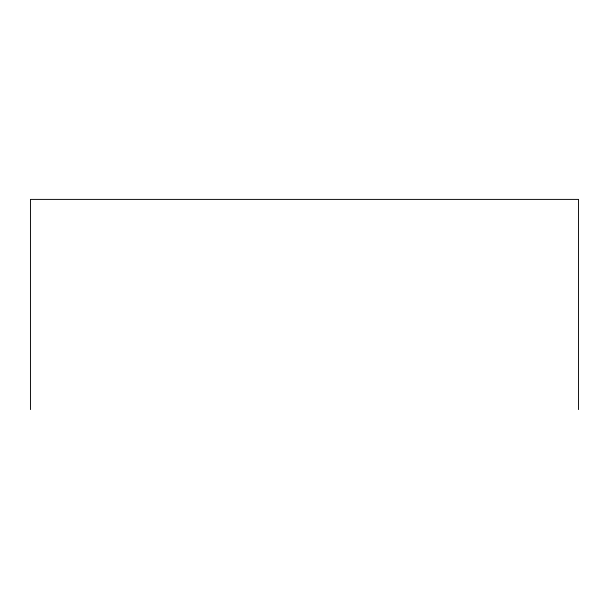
<?xml version="1.0" encoding="UTF-8"?>
<svg xmlns="http://www.w3.org/2000/svg" width="609" height="609" viewBox="0 0 609 609"><rect width="100%" height="100%" fill="white"/><g stroke="black" fill="none" stroke-linecap="round" stroke-linejoin="round"><path stroke-width="0.91" d="M578.55 409.598L578.55 199.402L30.45 199.402L30.45 409.598"/></g></svg>
